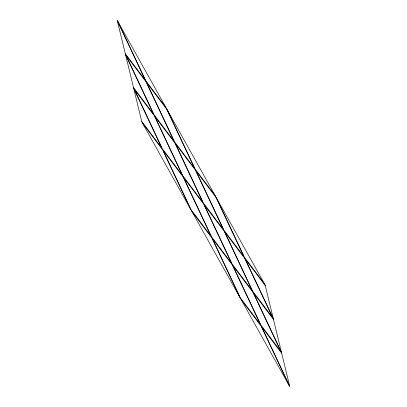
<?xml version="1.0" encoding="UTF-8"?>
<svg xmlns="http://www.w3.org/2000/svg" width="407" height="407" viewBox="0 0 407 407"><rect width="100%" height="100%" fill="white"/><g stroke="black" fill="none" stroke-linecap="round" stroke-linejoin="round"><path stroke-width="0.61" d="M125.31 53.729L145.253 80.098L117.338 20.849M165.797 107.275L145.859 80.901L117.944 21.652M133.527 87.602L153.464 113.975L125.554 54.726M215.105 195.497L195.162 169.124L167.252 109.875M141.743 121.479L161.681 147.853L133.771 88.604M264.408 283.72L244.47 257.346L216.555 198.097M142.592 123.28L162.53 149.654L190.445 208.903M265.257 285.521L245.319 259.147L273.229 318.396M191.895 211.503L211.838 237.876L239.748 297.125M273.473 319.398L253.536 293.025L281.446 352.274M241.203 299.725L261.141 326.099L289.056 385.348M281.69 353.271L261.747 326.902L289.662 386.151M146.098 81.899L126.16 55.525L154.075 114.779L174.013 141.148L146.098 81.899M166.646 109.071L146.703 82.702L174.618 141.951L194.556 168.325L166.646 109.071M154.314 115.776L134.376 89.403L162.286 148.652L182.229 175.025L154.314 115.776M174.862 142.949L154.919 116.575L182.835 175.829L202.772 202.198L174.862 142.949M195.406 170.121L175.468 143.752L203.378 203.001L223.321 229.375L195.406 170.121M215.949 197.298L196.011 170.925L223.926 230.174L243.864 256.547L215.949 197.298M183.074 176.826L163.136 150.453L191.051 209.702L210.989 236.075L183.074 176.826M203.622 203.999L183.679 177.625L211.594 236.879L231.532 263.248L203.622 203.999M224.165 231.171L204.228 204.802L232.138 264.051L252.081 290.425L224.165 231.171M244.714 258.348L224.771 231.975L252.686 291.224L272.624 317.597L244.714 258.348M232.382 265.049L212.444 238.675L240.354 297.929L260.297 324.298L232.382 265.049M252.925 292.221L232.987 265.852L260.902 325.101L280.84 351.475L252.925 292.221M265.135 285.022L117.216 20.35L141.865 121.978L289.784 386.65L265.135 285.022"/></g></svg>
